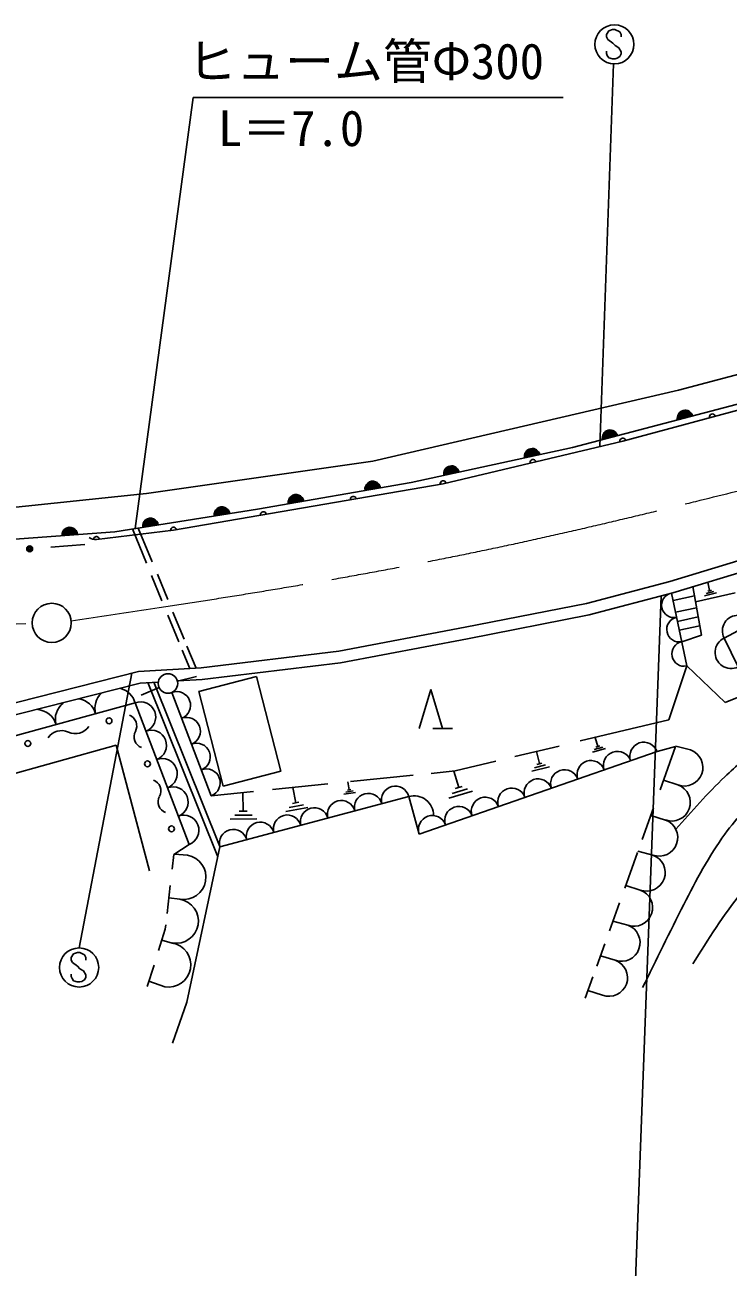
# Model space of a CAD drawing. Units: millimetres, scale not verified. Extents: x 40000 to 680000, y 20000 to 380000.
# Drawn here: x 269342 to 305327, y 246261 to 309821 of the extents above; entities that cross this region are included whole.
import ezdxf
from ezdxf.enums import TextEntityAlignment as Align

# ---------------------------------------------------------------- set-up
doc = ezdxf.new("R2010")
doc.units = ezdxf.units.MM
doc.header["$LTSCALE"] = 1000
doc.linetypes.add('CHAIN', pattern=[18.5, 12, -1.5, 3.5, -1.5])
for name, color, linetype, lineweight in [('M-BGD', 7, 'Continuous', 25), ('M-BMK', 2, 'CHAIN', 13), ('M-BMK-SRVR', 3, 'Continuous', 25), ('M-STR-STR3', 7, 'Continuous', 25), ('M-STR-STRC', 7, 'Continuous', 25)]:
    doc.layers.add(name, color=color, linetype=linetype, lineweight=lineweight)
doc.styles.add('ＭＳ ゴシック', font='')
doc.styles.get('ＭＳ ゴシック').set_extended_font_data('MS Gothic')

msp = doc.modelspace()

# ---------------------------------------------------------------- linework, layer by layer
at = {"layer": 'M-BGD'}
for p, q in [((299416, 309584), (299224, 309518)), ((299537, 309581), (299416, 309584)), ((322851, 294708), (299937, 288527)), ((302789, 291131), (316057, 294626)), ((316555, 293242), (297368, 288189)), ((287145, 287500), (302789, 291131)), ((297368, 288189), (289106, 286414)), ((299937, 288527), (290746, 286342)), ((275573, 285837), (287145, 287500)), ((290746, 286342), (276948, 283967)), ((289106, 286414), (281254, 285048)), ((262271, 284445), (275573, 285837)), ((281254, 285048), (273948, 283887)), ((273948, 283887), (264730, 283205)), ((276948, 283967), (273006, 283492)), ((275564, 282279), (274843, 284030)), ((275857, 282355), (275147, 284078)), ((272419, 283229), (270678, 283097)), ((302342, 281347), (309024, 283374)), ((305121, 278450), (313518, 282887)), ((302495, 280767), (308311, 282521)), ((276355, 280358), (275824, 281646)), ((276651, 280425), (276121, 281714)), ((298087, 280222), (302342, 281347)), ((303522, 281077), (303968, 278600)), ((304279, 281303), (304379, 280873)), ((298222, 279637), (302495, 280767)), ((303213, 277019), (302427, 280749)), ((303607, 280602), (302507, 280370)), ((305679, 280767), (303662, 280298)), ((304729, 280753), (304109, 280613)), ((304599, 280823), (304199, 280733)), ((304469, 280893), (304289, 280843)), ((319004, 280740), (305169, 275158)), ((277492, 278385), (276920, 279772)), ((291877, 279000), (298087, 280222)), ((303716, 280000), (302633, 279772)), ((277222, 278251), (276661, 279614)), ((291991, 278411), (298222, 279637)), ((303801, 279527), (302732, 279302)), ((303882, 279076), (302826, 278854)), ((285407, 277775), (291877, 279000)), ((285499, 277181), (291991, 278411)), ((303968, 278600), (302951, 278260)), ((305837, 276971), (305121, 278450)), ((277784, 276887), (277393, 277836)), ((278101, 276905), (277636, 278034)), ((278366, 276920), (285407, 277775)), ((278419, 276322), (285499, 277181)), ((255717, 271801), (275155, 276740)), ((275155, 276740), (278366, 276920)), ((302292, 274267), (303213, 277019)), ((305169, 275158), (303213, 277019)), ((255868, 271220), (275246, 276145)), ((275246, 276145), (276155, 276195)), ((276209, 275923), (275299, 275523)), ((275629, 276166), (279208, 267251)), ((275946, 276184), (279320, 267779)), ((277159, 276243), (278129, 276483)), ((277165, 276252), (278419, 276322)), ((278252, 275721), (281201, 276478)), ((281201, 276478), (282444, 271635)), ((276859, 275663), (278883, 270382)), ((279495, 270878), (278252, 275721)), ((289516, 273820), (290116, 275820)), ((290116, 275820), (290716, 273820)), ((274985, 275130), (256783, 270127)), ((277750, 267889), (274985, 275130)), ((297760, 273181), (302292, 274267)), ((290216, 273820), (291216, 273820)), ((298519, 273363), (298659, 272903)), ((258942, 268785), (274021, 272961)), ((274021, 272961), (275722, 266542)), ((294415, 272379), (296687, 272924)), ((299049, 272803), (298389, 272603)), ((298909, 272873), (298479, 272743)), ((298759, 272933), (298559, 272873)), ((301691, 272637), (302636, 272897)), ((302636, 272897), (301842, 270684)), ((303402, 272724), (302642, 272913)), ((289520, 268416), (301691, 272637)), ((291361, 271647), (293443, 272146)), ((295519, 272643), (295669, 272023)), ((295799, 272053), (295539, 271983)), ((282444, 271635), (279495, 270878)), ((286007, 271104), (289214, 271429)), ((290140, 271523), (291361, 271647)), ((291289, 271643), (291539, 270803)), ((296179, 271853), (295289, 271643)), ((295989, 271953), (295419, 271813)), ((282009, 270699), (284845, 270986)), ((283059, 270803), (283199, 270013)), ((285869, 271093), (285939, 270683)), ((291719, 270853), (291359, 270743)), ((302760, 270931), (302019, 271178)), ((278883, 270382), (281035, 270600)), ((279316, 267760), (288987, 270342)), ((280499, 270543), (280519, 269593)), ((286259, 270553), (285669, 270453)), ((286149, 270623), (285759, 270563)), ((286029, 270693), (285849, 270663)), ((288987, 270342), (289520, 268416)), ((292249, 270613), (291039, 270263)), ((291989, 270733), (291199, 270503)), ((280719, 269593), (280309, 269583)), ((283829, 269783), (282699, 269573)), ((283599, 269913), (282869, 269783)), ((283369, 270043), (283029, 269983)), ((301508, 269754), (300928, 268139)), ((281209, 269193), (279849, 269173)), ((280969, 269393), (280079, 269383)), ((302117, 269138), (301372, 269374)), ((276965, 267375), (277750, 267889)), ((277636, 259810), (279316, 267760)), ((276878, 266615), (276965, 267375)), ((277667, 267332), (276994, 267394)), ((300692, 267480), (300038, 265659)), ((301475, 267345), (300712, 267536)), ((276619, 264361), (276782, 265784)), ((300832, 265552), (300087, 265794)), ((277277, 265089), (276711, 265159)), ((299766, 264900), (299251, 263466)), ((276526, 263557), (276552, 263780)), ((300190, 263759), (299428, 263960)), ((276181, 262455), (276526, 263557)), ((276887, 262845), (276350, 262994)), ((299010, 262795), (298605, 261666)), ((299548, 261966), (298790, 262182)), ((275605, 260617), (275951, 261720)), ((276497, 260602), (275693, 260898)), ((298406, 261112), (298016, 260025)), ((298905, 260173), (298153, 260408)), ((276898, 257720), (277636, 259810))]:
    msp.add_line(p, q, dxfattribs=at)
for centre, radius in [((269590, 283014), 150), ((269590, 283014), 100), ((269590, 283014), 50), ((276665, 276124), 500), ((273650, 274215), 150), ((269494, 273055), 150), ((275614, 272012), 150), ((276849, 268687), 150)]:
    msp.add_circle(centre, radius, dxfattribs=at)
for centre, radius, start, end in [((303124, 289705), 400, 14.7536, 194.7536), ((303124, 289705), 400, 14.7536, 194.7536), ((303124, 289705), 350, 14.7536, 194.7536), ((303124, 289705), 300, 14.7536, 194.7536), ((303124, 289705), 250, 14.7536, 194.7536), ((303124, 289705), 200, 14.7536, 194.7536), ((303124, 289705), 150, 14.7536, 194.7536), ((304520, 289763), 150, 15.09627, 195.09627), ((303124, 289705), 100, 14.7536, 194.7536), ((303124, 289705), 50, 14.7536, 194.7536), ((299287, 288694), 400, 14.7536, 194.7536), ((299287, 288694), 400, 14.7536, 194.7536), ((299287, 288694), 350, 14.7536, 194.7536), ((299287, 288694), 300, 14.7536, 194.7536), ((299287, 288694), 250, 14.7536, 194.7536), ((299287, 288694), 200, 14.7536, 194.7536), ((299287, 288694), 150, 14.7536, 194.7536), ((299287, 288694), 100, 14.7536, 194.7536), ((299287, 288694), 50, 14.7536, 194.7536), ((299937, 288527), 150, 15.09627, 193.37248), ((295303, 287745), 400, 12.12709, 192.12709), ((295303, 287745), 400, 12.12709, 192.12709), ((295303, 287745), 350, 12.12709, 192.12709), ((295303, 287745), 300, 12.12709, 192.12709), ((295303, 287745), 250, 12.12709, 192.12709), ((295303, 287745), 200, 12.12709, 192.12709), ((295303, 287745), 150, 12.12709, 192.12709), ((295342, 287434), 150, 13.37248, 193.37248), ((295303, 287745), 100, 12.12709, 192.12709), ((295303, 287745), 50, 12.12709, 192.12709), ((291172, 286858), 400, 12.12709, 192.12709), ((291172, 286858), 400, 12.12709, 192.12709), ((291172, 286858), 350, 12.12709, 192.12709), ((291172, 286858), 300, 12.12709, 192.12709), ((291172, 286858), 250, 12.12709, 192.12709), ((291172, 286858), 200, 12.12709, 192.12709), ((291172, 286858), 150, 12.12709, 192.12709), ((291172, 286858), 100, 12.12709, 192.12709), ((291172, 286858), 50, 12.12709, 192.12709), ((287143, 286072), 400, 9.86581, 189.86581), ((287143, 286072), 400, 9.86581, 189.86581), ((287143, 286072), 350, 9.86581, 189.86581), ((287143, 286072), 300, 9.86581, 189.86581), ((287143, 286072), 250, 9.86581, 189.86581), ((287143, 286072), 200, 9.86581, 189.86581), ((287143, 286072), 150, 9.86581, 189.86581), ((287143, 286072), 100, 9.86581, 189.86581), ((287143, 286072), 50, 9.86581, 189.86581), ((290746, 286342), 150, 13.37248, 189.76589), ((283217, 285390), 400, 9.86581, 189.86581), ((283217, 285390), 400, 9.86581, 189.86581), ((283217, 285390), 350, 9.86581, 189.86581), ((283217, 285390), 300, 9.86581, 189.86581), ((283217, 285390), 250, 9.86581, 189.86581), ((283217, 285390), 200, 9.86581, 189.86581), ((283217, 285390), 150, 9.86581, 189.86581), ((283217, 285390), 100, 9.86581, 189.86581), ((283217, 285390), 50, 9.86581, 189.86581), ((286147, 285550), 150, 9.76589, 189.76589), ((279428, 284758), 400, 9.02761, 189.02761), ((279428, 284758), 400, 9.02761, 189.02761), ((279428, 284758), 350, 9.02761, 189.02761), ((279428, 284758), 300, 9.02761, 189.02761), ((279428, 284758), 250, 9.02761, 189.02761), ((279428, 284758), 200, 9.02761, 189.02761), ((279428, 284758), 150, 9.02761, 189.02761), ((279428, 284758), 100, 9.02761, 189.02761), ((279428, 284758), 50, 9.02761, 189.02761), ((281547, 284759), 150, 9.76589, 189.76589), ((271644, 283717), 400, 4.23639, 184.23639), ((271644, 283717), 400, 4.23639, 184.23639), ((275775, 284178), 400, 9.02761, 189.02761), ((275775, 284178), 400, 9.02761, 189.02761), ((275775, 284178), 350, 9.02761, 189.02761), ((275775, 284178), 300, 9.02761, 189.02761), ((275775, 284178), 250, 9.02761, 189.02761), ((275775, 284178), 200, 9.02761, 189.02761), ((275775, 284178), 150, 9.02761, 189.02761), ((275775, 284178), 100, 9.02761, 189.02761), ((275775, 284178), 50, 9.02761, 189.02761), ((276948, 283967), 150, 9.76589, 186.86999), ((271644, 283717), 350, 4.23639, 184.23639), ((271644, 283717), 300, 4.23639, 184.23639), ((271644, 283717), 250, 4.23639, 184.23639), ((271644, 283717), 200, 4.23639, 184.23639), ((271644, 283717), 150, 4.23639, 184.23639), ((271644, 283717), 100, 4.23639, 184.23639), ((271644, 283717), 50, 4.23639, 184.23639), ((272946, 283989), 500, 231.86999, 276.86999), ((273006, 283492), 150, 6.86999, 186.86999), ((302558, 280127), 635, 101.88866, 281.88866), ((302820, 278884), 635, 101.88866, 281.88866), ((305821, 278820), 791, 27.85238, 207.85238), ((305479, 277710), 822, 115.82099, 295.82099), ((303082, 277640), 635, 101.88866, 281.88866), ((273974, 274852), 1049, 15.36903, 74.75065), ((271951, 274297), 1049, 15.36903, 81.79518), ((273974, 274852), 1049, 132.46774, 195.36903), ((277112, 275003), 707, 290.97152, 110.97152), ((269929, 273741), 1049, 15.36903, 86.01056), ((271951, 274297), 1049, 128.20669, 195.36903), ((275261, 274406), 775, 290.89777, 110.89777), ((274476, 273953), 591, 331.79933, 68.93929), ((277618, 273683), 707, 290.97152, 110.97152), ((271221, 272886), 827, 64.9051, 146.29521), ((271923, 274384), 827, 244.9051, 326.29521), ((275518, 273395), 591, 151.79933, 248.93929), ((275814, 272958), 775, 290.89777, 110.89777), ((278124, 272363), 707, 290.97152, 110.97152), ((301015, 272403), 716, 19.12661, 199.12661), ((303081, 271828), 952, 250.28904, 70.28904), ((276367, 271510), 775, 290.89777, 110.89777), ((298310, 271465), 716, 19.12661, 199.12661), ((299663, 271934), 716, 19.12661, 199.12661), ((278630, 271043), 707, 290.97152, 110.97152), ((296958, 270996), 716, 19.12661, 199.12661), ((275711, 270629), 591, 331.79933, 68.93929), ((276920, 270062), 775, 290.89777, 110.89777), ((288296, 270158), 715, 14.94653, 194.94653), ((294253, 270058), 716, 19.12661, 199.12661), ((295606, 270527), 716, 19.12661, 199.12661), ((302438, 270035), 952, 250.28904, 70.28904), ((276753, 270070), 591, 151.79933, 248.93929), ((285533, 269420), 715, 14.94653, 194.94653), ((286915, 269789), 715, 14.94653, 194.94653), ((289254, 269379), 999, 359.13455, 105.46122), ((292901, 269589), 716, 19.12661, 199.12661), ((284152, 269051), 715, 14.94653, 194.94653), ((291548, 269120), 716, 19.12661, 199.12661), ((277473, 268613), 775, 290.89777, 110.89777), ((281388, 268314), 715, 14.94653, 194.94653), ((282770, 268682), 715, 14.94653, 194.94653), ((290196, 268651), 716, 19.12661, 199.12661), ((301796, 268242), 952, 250.28904, 70.28904), ((280007, 267945), 715, 14.94653, 194.94653), ((277472, 266210), 1138, 260.13419, 80.13419), ((301154, 266449), 952, 250.28904, 70.28904), ((277082, 263967), 1138, 260.13419, 80.13419), ((300511, 264655), 952, 250.28904, 70.28904), ((299869, 262862), 952, 250.28904, 70.28904), ((276692, 261724), 1138, 260.13419, 80.13419), ((299226, 261069), 952, 250.28904, 70.28904)]:
    msp.add_arc(centre, radius, start, end, dxfattribs=at)
for points, knots in [([(300952, 260561), (301645, 261984), (302339, 263406), (303057, 264817), (303687, 266057), (304337, 267288), (305161, 268418), (305788, 269278), (306516, 270080), (307359, 270709), (308636, 271663), (310178, 272221), (311661, 272860), (313686, 273733), (315603, 274758), (317553, 275760), (319252, 276631), (320976, 277485), (322510, 278612), (323484, 279327), (324380, 280153), (325363, 280857), (326023, 281330), (326722, 281748), (327420, 282166)], [0, 0, 0, 0, 1, 1, 1, 2, 2, 2, 3, 3, 3, 4, 4, 4, 5, 5, 5, 6, 6, 6, 7, 7, 7, 8, 8, 8, 8]), ([(303524, 261777), (304305, 263028), (305086, 264279), (306003, 265425), (306855, 266491), (307825, 267466), (308855, 268371), (309812, 269211), (310822, 269989), (311895, 270662), (313276, 271529), (314762, 272221), (316197, 273001), (317518, 273718), (318796, 274509), (320079, 275292), (321534, 276181), (322996, 277061), (324474, 277911), (325708, 278620), (326954, 279309), (328215, 279968), (329068, 280414), (329928, 280846), (330787, 281278)], [0, 0, 0, 0, 1, 1, 1, 2, 2, 2, 3, 3, 3, 4, 4, 4, 5, 5, 5, 6, 6, 6, 7, 7, 7, 8, 8, 8, 8]), ([(302649, 268665), (303461, 269585), (304274, 270504), (305157, 271353), (305734, 271907), (306341, 272431), (306944, 272960), (307599, 273534), (308248, 274115), (308897, 274695)], [0, 0, 0, 0, 1, 1, 1, 2, 2, 2, 3, 3, 3, 3])]:
    msp.add_open_spline(points, degree=3, knots=knots, dxfattribs=at)
at = {"layer": 'M-BMK'}
for points, knots in [([(184388, 288873), (188779, 287573), (193169, 286273), (197618, 285212), (201904, 284190), (206244, 283389), (210591, 282643), (216479, 281633), (222381, 280722), (228317, 280074), (233416, 279518), (238540, 279155), (243666, 278983), (252345, 278691), (261032, 278946), (269719, 279201)], [0, 0, 0, 0, 1, 1, 1, 2, 2, 2, 3, 3, 3, 4, 4, 4, 5, 5, 5, 5]), ([(271712, 279334), (274115, 279691), (276517, 280047), (278917, 280425), (283850, 281203), (288771, 282072), (293655, 283112), (298529, 284151), (303366, 285360), (308203, 286569)], [0, 0, 0, 0, 1, 1, 1, 2, 2, 2, 3, 3, 3, 3])]:
    msp.add_open_spline(points, degree=3, knots=knots, dxfattribs=at)
at = {"layer": 'M-BMK-SRVR'}
msp.add_circle((270718, 279225), 1000, dxfattribs=at)
at = {"layer": 'M-STR-STR3'}
for q in [(274986, 284052), (296890, 306098)]:
    msp.add_line((277951, 306098), q, dxfattribs=at)
at = {"layer": 'M-STR-STRC'}
for p, q in [((299788, 309462), (299537, 309581)), ((299224, 309518), (299100, 309333)), ((299100, 309333), (299103, 309202)), ((299103, 309202), (299166, 309073)), ((299166, 309073), (299422, 308891)), ((299851, 309331), (299788, 309462)), ((299851, 309202), (299851, 309331)), ((299103, 308354), (299100, 308475)), ((299142, 308251), (299103, 308354)), ((299422, 308891), (299551, 308759)), ((299551, 308759), (299730, 308643)), ((299730, 308643), (299856, 308443)), ((299851, 308333), (299790, 308201)), ((299856, 308443), (299851, 308333)), ((299455, 307822), (298759, 288247)), ((299227, 308140), (299142, 308251)), ((299414, 308080), (299227, 308140)), ((299548, 308080), (299414, 308080)), ((299648, 308109), (299548, 308080)), ((299790, 308201), (299648, 308109)), ((300570, 245148), (301898, 280609)), ((274815, 276654), (272120, 262593)), ((271836, 262290), (271713, 262105)), ((271713, 262105), (271715, 261974)), ((271715, 261974), (271778, 261845)), ((272029, 262356), (271836, 262290)), ((272150, 262353), (272029, 262356)), ((272400, 262234), (272150, 262353)), ((272463, 262103), (272400, 262234)), ((272463, 261974), (272463, 262103)), ((271715, 261126), (271713, 261247)), ((271778, 261845), (272034, 261663)), ((272034, 261663), (272163, 261531)), ((272163, 261531), (272342, 261415)), ((272342, 261415), (272468, 261215)), ((271755, 261023), (271715, 261126)), ((271839, 260912), (271755, 261023)), ((272026, 260852), (271839, 260912)), ((272160, 260852), (272026, 260852)), ((272260, 260881), (272160, 260852)), ((272403, 260973), (272260, 260881)), ((272463, 261105), (272403, 260973)), ((272468, 261215), (272463, 261105))]:
    msp.add_line(p, q, dxfattribs=at)
for centre in [(299508, 308821), (272120, 261593)]:
    msp.add_circle(centre, 1000, dxfattribs=at)

# ---------------------------------------------------------------- texts
at = {"layer": 'M-STR-STR3', "style": 'ＭＳ ゴシック'}
for s, p in [('ヒューム管Φ300', (277661, 308878)), ('L＝7.0', (279218, 305450))]:
    msp.add_text(s, height=1833, dxfattribs=at).set_placement(p, align=Align.TOP_LEFT)

doc.saveas('drawing.dxf')
